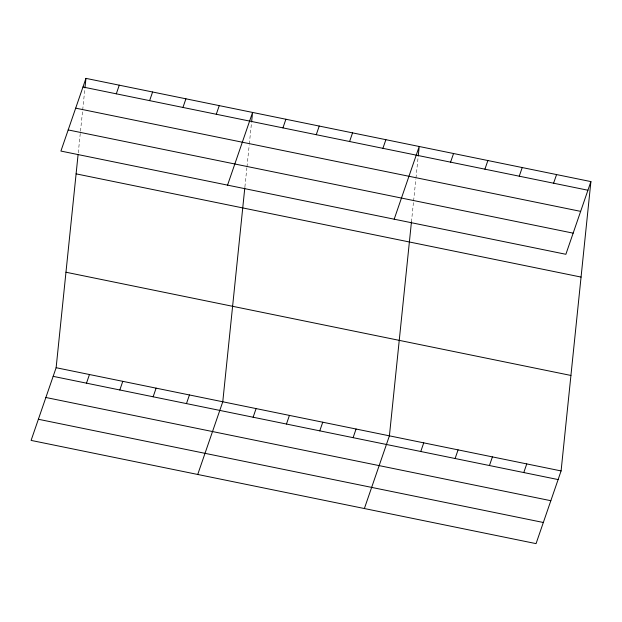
<?xml version="1.0" encoding="UTF-8"?>
<svg xmlns="http://www.w3.org/2000/svg" width="622" height="622" viewBox="0 0 622 622"><rect width="100%" height="100%" fill="white"/><g stroke="black" fill="none" stroke-linecap="round" stroke-linejoin="round"><path stroke-width="0.47" stroke-dasharray="3.11 2.33" d="M78.271 152.849L82.594 110.833M82.695 109.876L84.864 88.876M244.905 186.911L246.872 167.816M246.973 166.859L249.235 144.895M249.329 143.946L251.498 122.938M411.445 221.93L413.506 201.878M413.607 200.922L415.869 178.957M415.97 178.009L418.132 157.001"/><path stroke-width="0.93" d="M590.9 181.593L565.872 254.289L60.909 151.068L85.945 78.372L590.9 181.593L561.091 470.932L536.055 543.628L31.1 440.407L56.128 367.711L78.069 154.754M84.957 87.92L85.945 78.372M244.804 187.867L222.769 401.781L197.734 474.469M251.591 121.982L252.579 112.434L227.551 185.131M411.445 221.93L389.403 435.843L364.375 508.532M418.233 156.044L419.212 146.497L394.185 219.193M116.298 93.821L119.269 85.183M149.622 100.632L152.6 91.994M86.481 383.168L89.459 374.53M182.954 107.443L185.924 98.805M119.813 389.978L122.783 381.34M216.277 114.261L219.255 105.623M153.136 396.789L156.114 388.151M186.468 403.6L189.438 394.962M282.932 127.883L285.902 119.245M316.256 134.694L319.234 126.056M253.123 417.23L256.093 408.592M349.587 141.513L352.557 132.867M286.447 424.041L289.424 415.403M382.911 148.324L385.889 139.686M319.77 430.852L322.748 422.214M353.102 437.663L356.072 429.024M450.577 162.155L453.555 153.517M484.911 169.168L487.889 160.53M420.767 451.494L423.738 442.856M519.253 176.189L522.223 167.551M455.102 458.515L458.08 449.877M553.588 183.21L556.566 174.572M489.436 465.536L492.414 456.898M523.778 472.557L526.748 463.919M82.967 87.01L587.922 190.231M75.69 108.15L580.645 211.371M68.187 129.928L573.15 233.149M76.102 173.857L581.065 277.078M65.971 272.234L570.926 375.455M56.128 367.711L561.091 470.932M53.158 376.349L558.113 479.57M45.88 397.489L550.835 500.71M38.377 419.267L543.333 522.488"/></g></svg>
